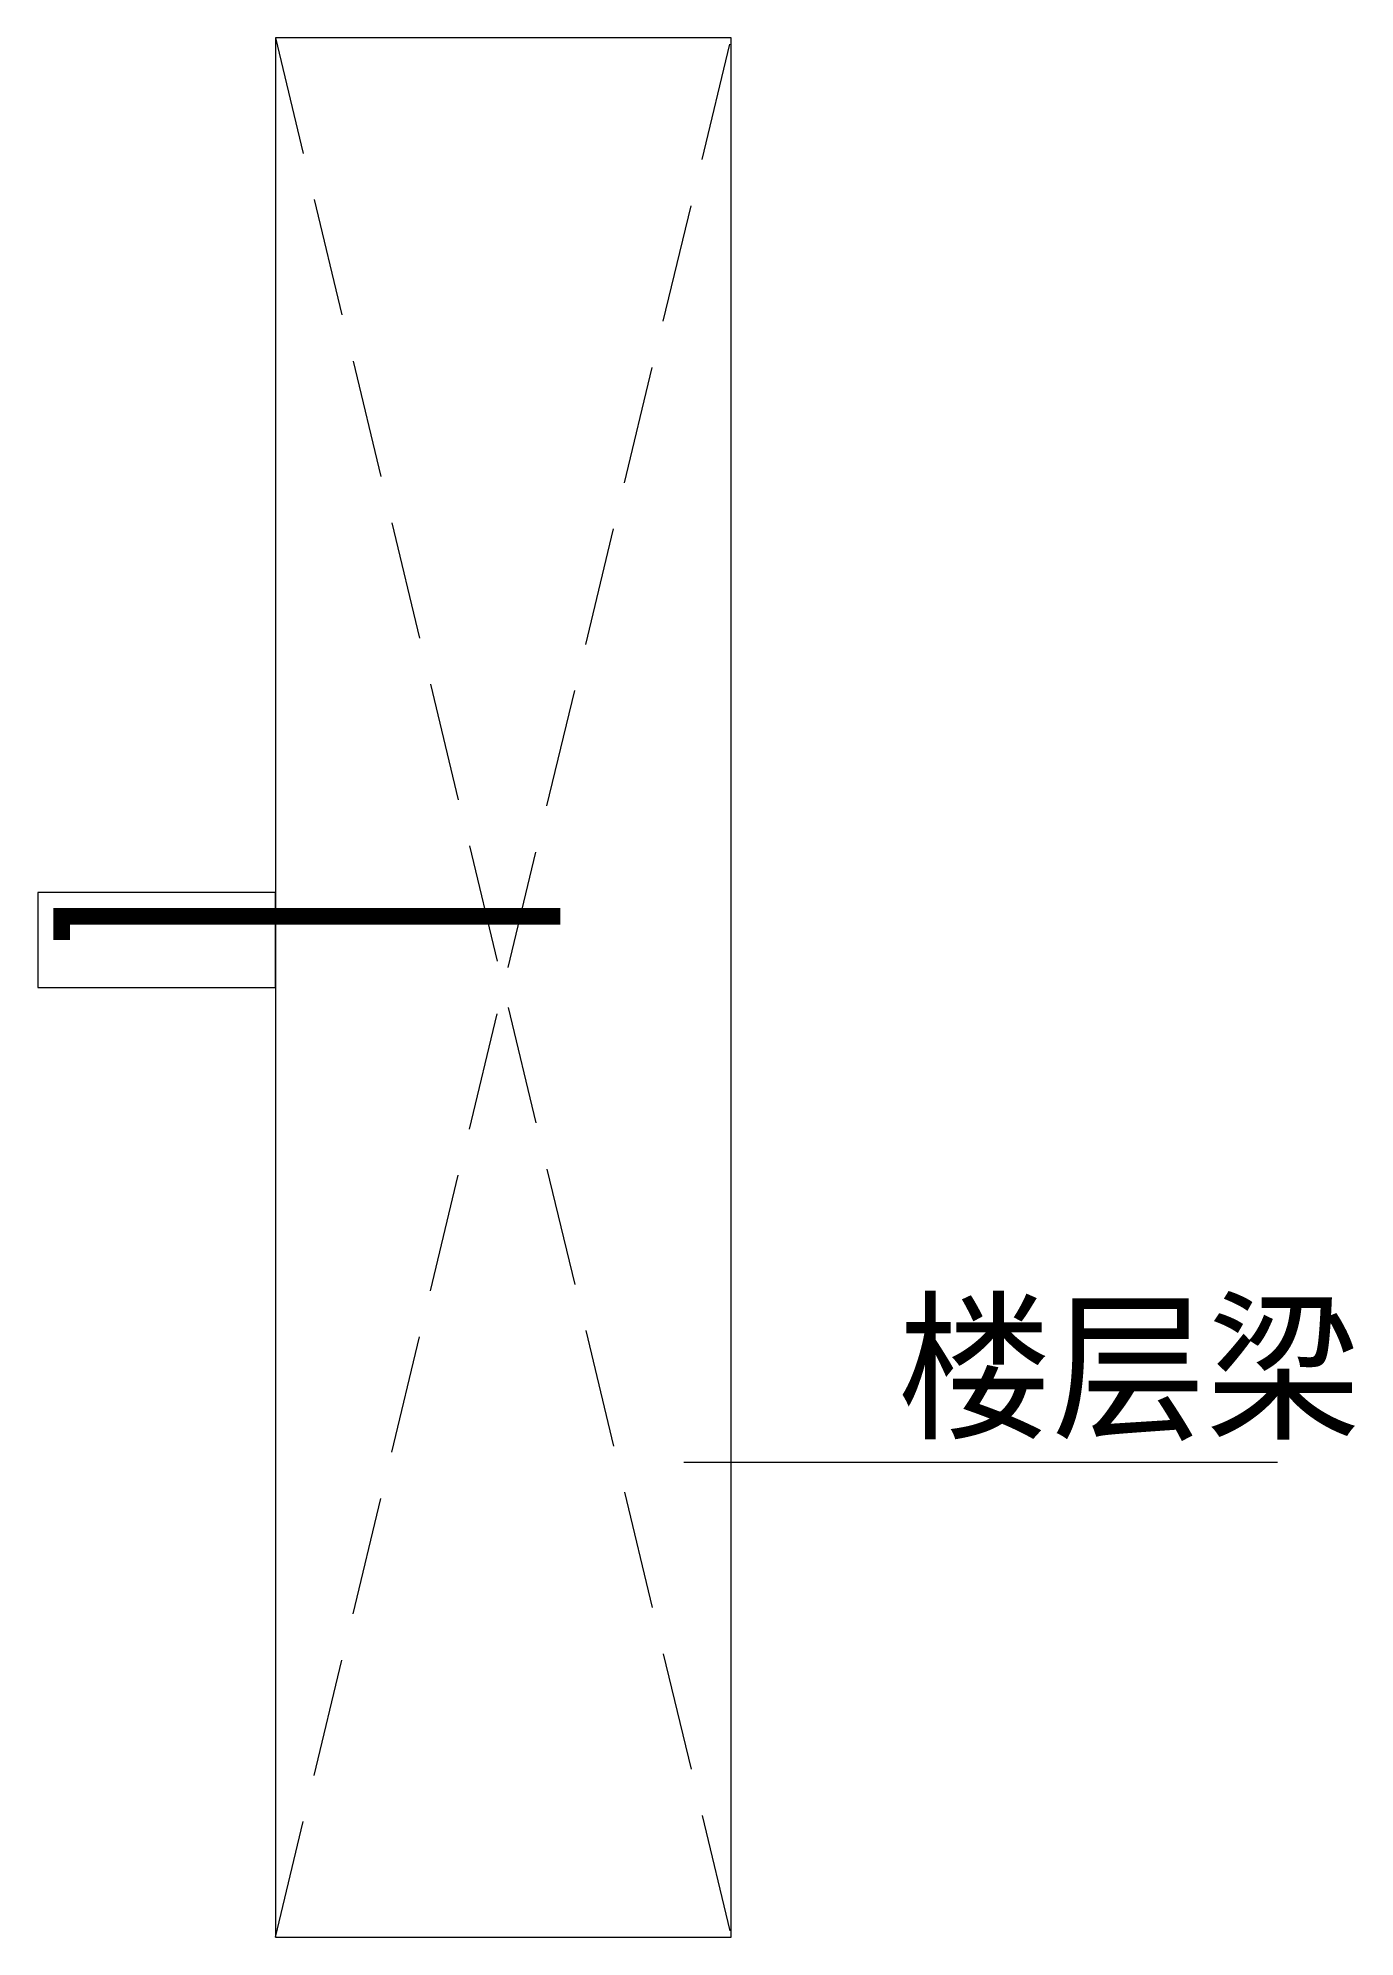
# Model space of a CAD drawing. Extents: x -500 to 2273, y -2000 to 2000.
import ezdxf

# ---------------------------------------------------------------- set-up
doc = ezdxf.new("R2010")
doc.units = 0
doc.header["$MEASUREMENT"] = 0
doc.linetypes.add('SD-SUPPORT-DASH', pattern=[0.35, 0.25, -0.1])
doc.layers.add('S-OTHER-THIN', color=3, linetype='Continuous', lineweight=0)
doc.layers.add('S-TEXT', color=7, linetype='Continuous', lineweight=0)
doc.layers.add('S-REIN', color=6, linetype='Continuous')

msp = doc.modelspace()

# ---------------------------------------------------------------- linework, layer by layer
at = {"layer": 'S-OTHER-THIN', "color": 7, "linetype": 'SD-SUPPORT-DASH', "ltscale": 1000}
for p, q in [((0, -2000), (960, 2000)), ((0, 2000), (960, -2000))]:
    msp.add_line(p, q, dxfattribs=at)
at = {"layer": 'S-OTHER-THIN', "color": 7}
for p, q in [((0, 200), (-500, 200)), ((-500, 200), (-500, 0)), ((0, 0), (0, 200)), ((-500, 0), (0, 0)), ((860, -1000), (2110, -1000))]:
    msp.add_line(p, q, dxfattribs=at)
msp.add_lwpolyline([(0, -2000), (960, -2000), (960, 2000), (0, 2000)], close=True, dxfattribs=at)
at = {"layer": 'S-REIN', "const_width": 35}
msp.add_lwpolyline([(600, 150), (0, 150), (-50, 150), (-450, 150), (-450, 100)], dxfattribs=at)

# ---------------------------------------------------------------- texts
at = {"layer": 'S-TEXT', "color": 7}
msp.add_text('楼层梁', height=250, dxfattribs=at).set_placement((1310, -925))

doc.saveas('drawing.dxf')
